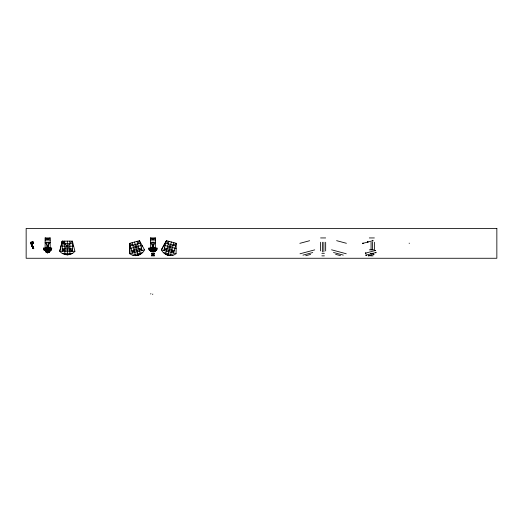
<?xml version="1.0" encoding="UTF-8"?>
<svg xmlns="http://www.w3.org/2000/svg" width="523" height="523" viewBox="0 0 523 523"><rect width="100%" height="100%" fill="white"/><g stroke="black" fill="none" stroke-linecap="round" stroke-linejoin="round"><path stroke-width="0.39" stroke-dasharray="2.62 1.96" d="M64.558 243.234L63.898 245.169L63.584 244.81M63.898 245.202L64.558 243.718"/><path stroke-width="0.78" d="M46.416 251.413L45.612 251.583L46.031 251.975L49.293 251.975L50.201 249.863L51.444 249.85L51.699 248.065L43.631 248.065L43.684 248.961L45.128 248.824L45.612 251.583L46.822 252.151L48.495 251.798L47.462 252.818L46.835 251.798L47.462 252.818L48.09 252.151L49.293 251.975C53.006 247.327 45.978 253.74 47.665 248.026M47.665 252.838L47.665 249.804M47.449 252.498L46.737 251.955L47.665 251.825L47.665 249.17M49.593 251.347L50.313 250.072L49.731 248.778L48.515 248.026L46.815 248.026L47.135 248.87C47.188 249.844 46.351 252.805 48.123 252.328L49.718 251.583L50.201 248.837L51.646 248.961M32.57 246.124C30.837 246.215 34.695 248.549 33.446 248.615L32.014 246.294L33.446 248.615M51.084 249.85L50.201 250.517L50.339 249.229L48.384 248.105L48.09 252.151L48.972 251.766L49.208 249.804L48.279 249.17L45.599 248.909L46.946 248.105L46.907 242.247M48.541 248.079L50.215 249.445L49.6 251.413M163.882 246.725L163.908 245.235M176.061 253.74L176.238 243.293L166.445 240.665L161.372 249.804C163.967 255.368 171.041 257.408 176.061 253.74L161.372 249.804L166.445 240.665L173.61 253.08L176.238 243.293L163.823 250.458L166.445 240.665M346.226 253.76L331.549 249.804M33.649 248.582C33.799 246.784 32.243 249.098 30.903 242.241L33.557 242.169L33.027 243.339L31.936 243.966L33.407 247.739L32.197 244.47L32.511 244.718L32.661 246.333L32.223 246.49L30.765 243.234L30.903 242.241L33.394 242.692L32.995 242.129L30.903 242.241M46.789 248.079L45.115 249.445L45.514 251.262L46.822 252.151L47.233 252.151L46.357 251.766L46.122 249.804L47.05 249.17M46.737 251.955L48.083 252.387L49.469 251.687L49.685 249.726L48.194 248.87L46.285 249.118L45.638 249.726L45.861 251.687L47.665 252.21L48.136 251.851L48.325 249.844L50.162 249.517L48.547 248.222L46.782 248.222L45.168 249.517L47.005 249.844L47.031 250.582L47.665 250.589M46.357 251.53L45.991 251.622L47.338 252.387L46.05 251.687L45.71 249.445L45.841 250.831L45.39 250.857L45.743 251.478L45.043 249.386L46.815 248.026L45.579 248.621L44.932 249.961L46.031 251.975L47.233 252.151M45.841 251.236L44.991 249.85M48.325 249.844L48.907 251.184L48.508 252.151L49.469 251.687L49.94 250.857L49.489 250.831L48.691 252.079L47.665 252.151L49.28 251.687L50.018 249.621L49.92 250.935L48.234 251.217L45.939 251.118L46.122 249.804L49.208 249.804L49.423 250.491L49.162 251.766L47.665 252.504L46.168 251.766L45.939 251.118L49.391 251.118M156.377 249.85L154.69 251.628L153.716 251.864L151.219 251.628L151.324 250.21M33.479 247.608L32.289 246.444L31.249 244.025L31.341 243.13L30.785 243.012L32.321 241.914L33.557 242.169L33.171 243.267L32.236 243.62L31.498 243.372L31.288 242.705L33.197 242.306L32.772 243.117L31.275 243.561L30.785 243.012M46.102 251.118L45.409 250.935L45.311 249.621L46.88 248.451L48.449 248.451L50.018 249.621M46.952 251.87L47.364 252.315L46.756 252.001M153.716 249.85L156.737 249.85L156.985 248.065L148.918 248.065L149.173 249.85L152.193 249.85M33.145 247.614L33.505 248.536L33.184 247.529C29.974 243.339 35.113 251.857 32.544 246.058L33.387 248.118L32.825 246.961L32.831 247.582L33.59 248.536L33.126 247.464M50.201 249.85L51.444 249.85L51.699 248.065M148.918 248.065L149.173 249.85L156.737 249.85L156.985 248.065M31.275 243.561L32.066 243.731L33.328 242.816L31.622 242.227M32.249 242.528L32.315 242.103L32.694 243.424L31.936 243.966L30.765 243.718L31.249 242.842M47.005 249.844L46.423 251.184L46.822 252.151M150.278 249.85L151.775 250.386L151.559 251.798L150.807 250.184M154.586 250.21L154.69 251.628L155.096 250.184L154.35 251.798L154.135 250.386L155.625 249.85M32.635 247.059C34.518 249.824 31.367 246.098 32.603 246.196M62.244 241.123L62.244 251.262L72.383 241.123L72.383 251.262L62.244 241.123L59.714 251.288C63.682 255.956 71.017 256.107 74.92 251.262L72.383 241.123L62.244 241.123L59.714 251.262L74.92 251.288M63.198 243.3L63.263 243.731L62.296 243.339L61.773 242.169L62.701 242.541L62.159 243.267L61.773 242.169L64.427 242.241L64.054 243.561L63.263 243.731L62.002 242.816L63.708 242.227L64.545 243.012L63.989 243.13M47.809 252.838L48.476 251.733C48.116 252.864 47.201 253.047 46.835 251.798L47.515 252.838M154.226 248.092L154.363 247.575M150.729 294.044L150.866 293.527M152.67 294.567L152.808 294.044M168.89 241.325L165.458 254.361L170.348 255.675L173.786 242.633M171.341 241.979L167.791 255.42M50.228 250.543L50.339 249.85M32.112 246.425L32.635 246.268L32.112 246.425L33.034 247.758M45.566 249.517L45.678 250.412L47.031 250.582L45.017 250.072L45.645 248.667L45.128 248.079L43.886 249.85L45.128 249.863L45.102 250.543L44.246 249.85M62.159 243.267L63.826 243.372L64.035 242.705L62.701 242.541M32.995 242.129L32.236 243.62M31.498 243.372L31.7 242.842L31.288 242.705M49.227 251.118L49.92 250.935M46.168 251.766L48.593 251.955L47.966 252.315L48.809 252.014L47.959 252.328L48.495 251.798L48.083 252.387L48.789 251.681M47.881 252.498L48.567 252.001M47.881 252.648L48.371 251.87M154.638 251.171L155.488 249.863L154.298 248.065M151.605 248.065L150.421 249.863L151.271 251.171M46.318 248.065L50.201 242.247L45.128 242.247L49.012 248.065M150.421 249.85L155.488 242.247L150.421 242.247L155.488 249.85M32.014 246.294C32.694 247.51 33.413 246.915 33.727 248.523M149.173 249.85L150.421 248.065M62.518 242.692L61.936 242.692L62.335 242.129L63.093 243.62M129.678 243.339L132.299 253.125L139.471 240.711L142.093 250.504L129.678 243.339L129.854 253.786C134.869 257.453 141.949 255.414 144.538 249.85L129.854 253.786L129.678 243.339L139.471 240.711L144.544 249.876M47.946 252.439L48.476 251.733L48.044 252.282M48.384 248.105L49.685 248.667L50.201 248.079L51.444 249.85M47.665 251.857L49.155 251.583M151.69 255.858L154.22 253.322L151.69 253.322L151.69 255.858L154.22 255.858L154.22 253.322M48.293 250.55L49.757 250.308M31.929 242.783L32.413 243.09L32.518 244.921L31.432 245.202L31.746 244.587M33.773 248.621L32.825 246.961L33.093 247.575C32.047 245.326 34.917 251.831 32.733 246.987L32.962 247.595L32.223 246.621L33.518 248.615M156.554 249.85C154.743 252.047 151.167 252.047 149.356 249.85M50.201 250.452L51.261 249.85M154.625 251.066L154.958 250.89M48.659 251.975L47.959 252.328L48.809 252.014M32.066 243.731L32.694 243.424M61.936 242.692L63.708 242.227M62.296 243.339L62.806 243.11M48.136 251.851L49.718 251.583M50.201 250.576L50.201 237.939L45.128 240.09L50.201 240.09L45.128 237.939L45.128 250.576M155.488 250.903L155.488 237.939L150.421 240.09L155.488 240.09L150.421 237.939L150.421 250.903L151.219 251.628L150.951 250.89L151.284 251.066M46.665 251.975L47.665 252.504L48.691 252.079M64.035 242.705L63.629 242.842L64.074 244.025M32.91 247.484L32.106 246.261L32.321 246.778M32.629 247.15L33.119 247.078M32.857 247.202L33.479 247.686L32.08 246.202M32.766 247.431L33.099 246.987M130.332 245.784L140.125 243.162M129.769 248.562L140.779 245.607M131.646 250.68L141.439 248.059M131.973 251.903L141.766 249.281M132.79 255.152L142.576 252.531M299.849 243.339L309.642 240.711M300.025 253.786L314.722 249.876M302.961 255.152L312.747 252.531M305.733 255.721L310.629 254.407M362.975 243.339L372.768 240.711M365.603 253.125L375.39 250.504M366.087 255.152L375.874 252.531M368.859 255.721L373.755 254.407M33.256 247.745L32.341 246.778M31.432 245.169L32.518 244.921L32.413 243.09L31.936 243.13M48.299 248.484L50.201 248.079L48.299 248.15M48.279 249.17L49.685 248.667L50.398 249.961M153.716 251.72L154.462 251.589M33.387 248.118L32.975 247.209L33.302 247.987M148.97 248.961L150.421 248.824M30.765 243.234L31.249 243.188M30.765 243.718L31.249 244.025M32.413 243.581L31.936 243.966M154.135 250.386L151.775 250.386M45.128 237.939L50.201 237.939M150.421 237.939L155.488 237.939M320.592 237.939L325.659 237.939M369.297 237.939L374.37 237.939M62.244 243.659L72.383 243.659M62.244 246.196L73.645 246.196M45.579 248.621L46.992 248.667M48.338 248.667L49.75 248.621M62.244 248.726L72.383 248.726M45.756 249.013L49.044 249.118M50.286 249.386L49.358 249.386L50.215 249.445M45.115 249.445L45.71 249.445M45.311 249.621L45.612 251.04M43.684 248.961L43.886 249.85L45.128 249.85M369.297 249.85L374.37 249.85L374.37 242.247M45.017 250.072L45.919 250.072M62.244 249.994L72.383 249.994M45.122 250.131L45.736 250.131M45.272 250.308L45.678 250.308M46.521 250.55L48.809 250.55M45.253 250.7L46.07 250.7M45.338 250.759L45.972 250.759M45.736 251.347L46.508 251.347M45.612 251.583L46.174 251.583M45.861 251.687L46.357 251.766M46.534 251.811L48.796 251.811M47.384 252.439L46.854 251.733L46.992 252.171L48.332 252.171M47.22 252.602L48.103 252.602M62.302 253.341L72.436 253.341M321.861 253.322L324.391 253.322M370.565 253.322L373.102 253.322M321.861 255.858L324.391 255.858M370.565 255.858L373.102 255.858M32.805 242.692L33.394 242.692M47.031 248.15L45.128 248.079L47.031 248.484M155.488 248.824L156.939 248.961M33.289 248.503L32.223 246.621M151.448 251.589L152.193 251.72M63.826 243.372L62.557 243.117L62.132 242.306L63.263 242.201M409.097 243.175L409.535 243.293M336.616 240.665L346.409 243.293M333.511 252.485L343.297 255.106M335.629 254.361L340.525 255.675M165.791 243.117L175.578 245.738M165.131 245.562L176.146 248.517M164.477 248.013L174.27 250.635M164.15 249.236L173.937 251.857M163.339 252.485L173.12 255.106M46.992 252.171L47.345 252.282L46.54 251.681M33.171 243.267L32.629 242.541M45.808 250.726L44.063 249.85M32.518 243.11L33.027 243.339M46.521 252.014L47.338 252.387M32.295 246.601L33.119 247.771L32.871 247.085M32.119 246.411L32.282 246.699L32.106 246.261M151.69 253.322L154.22 255.858M33.23 247.588L33.694 248.497M149.532 249.85L150.421 250.903M155.488 248.065L156.737 249.85M47.194 252.243L47.449 252.648M46.854 251.733L47.247 252.387L46.907 251.89L48.423 251.89L48.123 252.276M141.406 249.902L141.602 250.635M137.019 241.371L140.458 254.407L135.562 255.721L134.699 252.485M134.574 242.025L137.196 251.818M137.144 251.831L138.118 255.466M132.123 242.679L134.751 252.472M47.096 251.217L47.194 251.851M43.631 248.065L43.886 249.85M142.008 245.28L142.027 246.771M32.197 244.47L32.204 245.222M372.592 242.247L372.592 249.85M371.075 242.247L371.075 249.85M325.659 242.247L325.659 250.903M323.887 242.247L323.887 251.864M322.364 242.247L322.364 251.864M320.592 242.247L320.592 250.903M153.716 242.247L153.716 251.864M152.951 249.85L152.951 251.073M152.193 242.247L152.193 251.864M71.873 250.504L71.873 251.262M69.847 241.123L69.905 254.609L64.832 254.609L64.832 250.504M67.317 241.123L67.369 255.028M64.78 241.123L64.78 251.262M62.753 250.504L62.753 251.262M48.423 242.247L48.423 248.065M362.635 243.247C363.067 244.601 363.688 242.286 362.635 243.247M365.309 253.054L365.891 253.204L365.309 253.054M367.408 241.94C367.904 243.489 368.61 240.848 367.408 241.94M365.799 255.074L366.381 255.231L365.799 255.074M368.447 255.61C368.97 257.257 369.728 254.446 368.447 255.61M372.33 240.593C372.886 242.339 373.684 239.364 372.33 240.593M370.853 253.727L371.402 253.877L370.853 253.727M373.442 254.322C373.84 255.584 374.416 253.433 373.442 254.322M375.128 250.432L375.651 250.576L375.128 250.432M375.553 252.446C375.952 253.694 376.54 251.57 375.553 252.446M496.85 228.427L26.15 228.427L26.15 258.264L496.85 258.264L496.85 228.427"/></g></svg>
